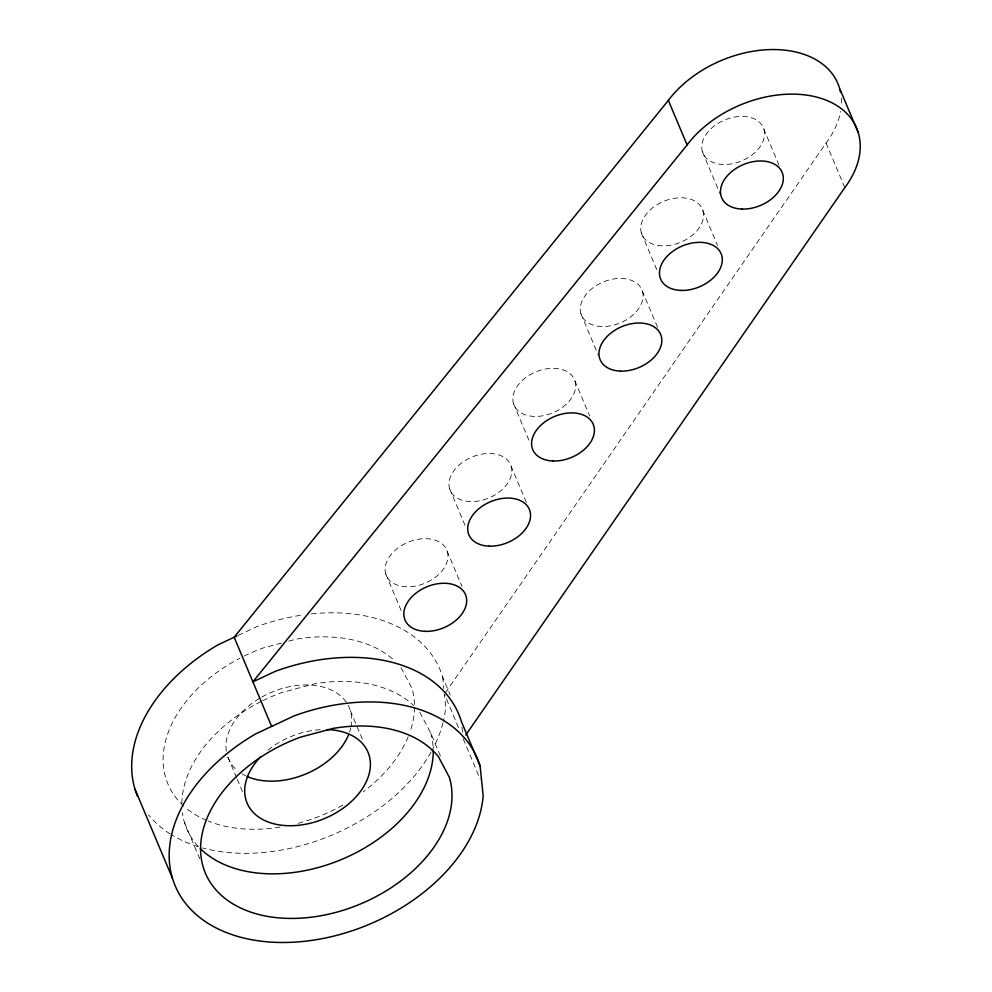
<?xml version="1.0" encoding="UTF-8"?>
<svg xmlns="http://www.w3.org/2000/svg" width="992" height="992" viewBox="0 0 992 992"><rect width="100%" height="100%" fill="white"/><g stroke="black" fill="none" stroke-linecap="round" stroke-linejoin="round"><path stroke-width="0.74" stroke-dasharray="4.96 3.72" d="M445.309 692.924L826.051 143.059A98.382 66.464 -22.8 0 0 840.608 111.426M238.154 635.388L256.804 626.659A163.965 110.782 -22.8 0 1 303.738 614.829M281.455 643.076L263.202 647.937A131.18 88.623 -22.8 0 0 241.304 657.485M288.697 641.154L295.926 639.22A131.18 88.623 -22.8 0 1 394.99 661.094M401.066 667.69L411.878 688.2A131.18 88.623 -22.8 0 1 414.507 705.684M419.802 712.268L430.615 732.778L441.75 759.24M826.051 143.059L844.8 187.637M763.927 129.233A32.798 22.159 -22.8 0 1 723.317 164.486A32.798 22.159 -22.8 0 1 712.231 127.621A32.798 22.159 -22.8 0 1 763.927 129.233L779.154 165.453M702.386 151.664L720.539 194.841M702.906 210.602A32.798 22.159 -22.8 0 1 662.309 245.855A32.798 22.159 -22.8 0 1 651.211 209.002A32.798 22.159 -22.8 0 1 702.906 210.602L717.551 245.433M641.378 233.033L657.188 270.655M642.432 291.276A32.798 22.159 -22.8 0 1 601.822 326.529A32.798 22.159 -22.8 0 1 590.724 289.664A32.798 22.159 -22.8 0 1 642.432 291.276L657.646 327.496M580.89 313.708L598.461 355.496M575.025 381.164A32.798 22.159 -22.8 0 1 534.415 416.417A32.798 22.159 -22.8 0 1 523.33 379.552A32.798 22.159 -22.8 0 1 575.025 381.164L589.67 415.983M513.496 403.595L529.306 441.204M511.165 466.327A32.798 22.159 -22.8 0 1 470.555 501.58A32.798 22.159 -22.8 0 1 459.47 464.715A32.798 22.159 -22.8 0 1 511.165 466.327L526.392 502.547M449.636 488.758L466.029 527.756M447.293 551.515A32.798 22.159 -22.8 0 1 406.683 586.768A32.798 22.159 -22.8 0 1 395.597 549.903A32.798 22.159 -22.8 0 1 447.293 551.515L461.937 586.346M311.314 613.899A163.965 110.782 -22.8 0 1 442.655 676.978L450.256 695.094M458.478 727.632L444.428 694.189L445.693 706.428A163.965 110.782 -22.8 0 1 443.374 721.221M463.165 738.767L480.153 779.166M385.752 573.946L401.562 611.556M350.35 710.632L362.638 739.883M236.642 777.778L227.267 755.482A65.584 44.305 -22.8 0 0 238.043 771.057M237.224 779.166L243.077 793.104M184.475 822.492L199.702 858.712M461.987 727.297L462.718 734.464M442.655 676.978L443.833 688.46M841.365 98.183A98.382 66.464 -22.8 0 1 841.34 105.735M348.142 705.262A65.584 44.305 -22.8 0 1 351.019 726.528M350.722 727.917A65.584 44.305 -22.8 0 1 349.544 732.133M245.731 775.843A65.584 44.305 -22.8 0 1 241.924 773.76M226.312 751.217A65.584 44.305 -22.8 0 1 260.512 697.748M261.739 697.054A65.584 44.305 -22.8 0 1 347.436 703.985M414.507 707.209A131.18 88.623 -22.8 0 1 409.882 732.344M408.196 736.771A131.18 88.623 -22.8 0 1 363.246 791.839M342.848 805.12A131.18 88.623 -22.8 0 1 298.133 823.31M280.141 827.142A131.18 88.623 -22.8 0 1 208.159 821.041M206.758 820.471A131.18 88.623 -22.8 0 1 184.909 807.079M183.756 806.062A131.18 88.623 -22.8 0 1 239.977 658.167M443.002 722.722A163.965 110.782 -22.8 0 1 431.805 750.733M431.086 752.035A163.965 110.782 -22.8 0 1 202.666 847.949M198.053 846.61A163.965 110.782 -22.8 0 1 171.579 834.818M170.24 833.987A163.965 110.782 -22.8 0 1 148.49 814.767M430.615 732.778A131.18 88.623 -22.8 0 1 433.144 747.261M198.189 846.362A131.18 88.623 -22.8 0 1 182.354 812.485M181.846 803.495A131.18 88.623 -22.8 0 1 261.38 701.381M262.719 700.724A131.18 88.623 -22.8 0 1 281.939 692.515L314.662 683.798A131.18 88.623 -22.8 0 1 413.726 705.672M267.952 750.101A65.584 44.305 -22.8 0 1 321.47 729.604"/><path stroke-width="1.49" d="M465.806 734.96L844.8 187.637A98.382 66.464 -22.8 0 0 817.631 97.352A98.382 66.464 -22.8 0 0 687.096 144.944L252.898 681.839L275.54 671.237A163.965 110.782 -22.8 0 1 461.392 721.556L480.128 766.134L483.166 795.584A163.965 110.782 -22.8 0 1 240.138 937.105A163.965 110.782 -22.8 0 1 255.552 733.956L294.277 715.815A163.965 110.782 -22.8 0 1 480.128 766.134M858.254 132.643L839.505 88.065A98.382 66.464 -22.8 0 0 764.782 49.848A98.382 66.464 -22.8 0 0 668.36 100.366L234.162 637.261L271.634 726.417M236.828 636.008L218.066 644.788A163.965 110.782 -22.8 0 0 137.528 796.303M668.36 100.366L687.096 144.944M134.962 789.136L172.447 878.292M839.902 89.454A98.382 66.464 -22.8 0 1 840.571 92.293M348.502 734.911A65.584 44.305 -22.8 0 1 247.095 776.463M433.256 750.274A131.18 88.623 -22.8 0 1 342.104 859.246A131.18 88.623 -22.8 0 1 200.285 848.532M327.224 729.566A65.584 44.305 -22.8 0 1 364.052 785.937A65.584 44.305 -22.8 0 1 272.676 823.472A65.584 44.305 -22.8 0 1 260.425 757.008M333.399 728.376L300.675 737.093A131.18 88.623 -22.8 0 0 203.211 867.07A131.18 88.623 -22.8 0 0 351.9 907.333A131.18 88.623 -22.8 0 0 449.364 777.356L438.538 756.846A131.18 88.623 -22.8 0 0 333.399 728.376M742.053 209.064A32.798 22.159 -22.8 0 0 782.663 173.811A32.798 22.159 -22.8 0 0 730.968 172.199A32.798 22.159 -22.8 0 0 742.053 209.064M681.045 290.433A32.798 22.159 -22.8 0 0 721.655 255.18A32.798 22.159 -22.8 0 0 669.947 253.58A32.798 22.159 -22.8 0 0 681.045 290.433M620.558 371.107A32.798 22.159 -22.8 0 0 661.168 335.854A32.798 22.159 -22.8 0 0 609.472 334.242A32.798 22.159 -22.8 0 0 620.558 371.107M553.164 460.995A32.798 22.159 -22.8 0 0 593.762 425.742A32.798 22.159 -22.8 0 0 542.066 424.13A32.798 22.159 -22.8 0 0 553.164 460.995M489.304 546.158A32.798 22.159 -22.8 0 0 529.902 510.905A32.798 22.159 -22.8 0 0 478.206 509.293A32.798 22.159 -22.8 0 0 489.304 546.158M425.419 631.346A32.798 22.159 -22.8 0 0 466.029 596.093A32.798 22.159 -22.8 0 0 414.334 594.481A32.798 22.159 -22.8 0 0 425.419 631.346"/></g></svg>
